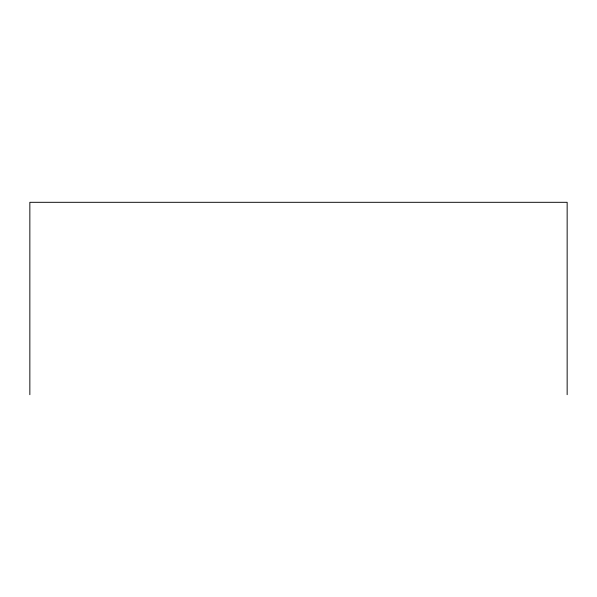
<?xml version="1.0" encoding="UTF-8"?>
<svg xmlns="http://www.w3.org/2000/svg" width="597" height="597" viewBox="0 0 597 597"><rect width="100%" height="100%" fill="white"/><g stroke="black" fill="none" stroke-linecap="round" stroke-linejoin="round"><path stroke-width="0.9" d="M567.15 394.692L567.15 202.308L29.85 202.308L29.85 394.692"/></g></svg>
